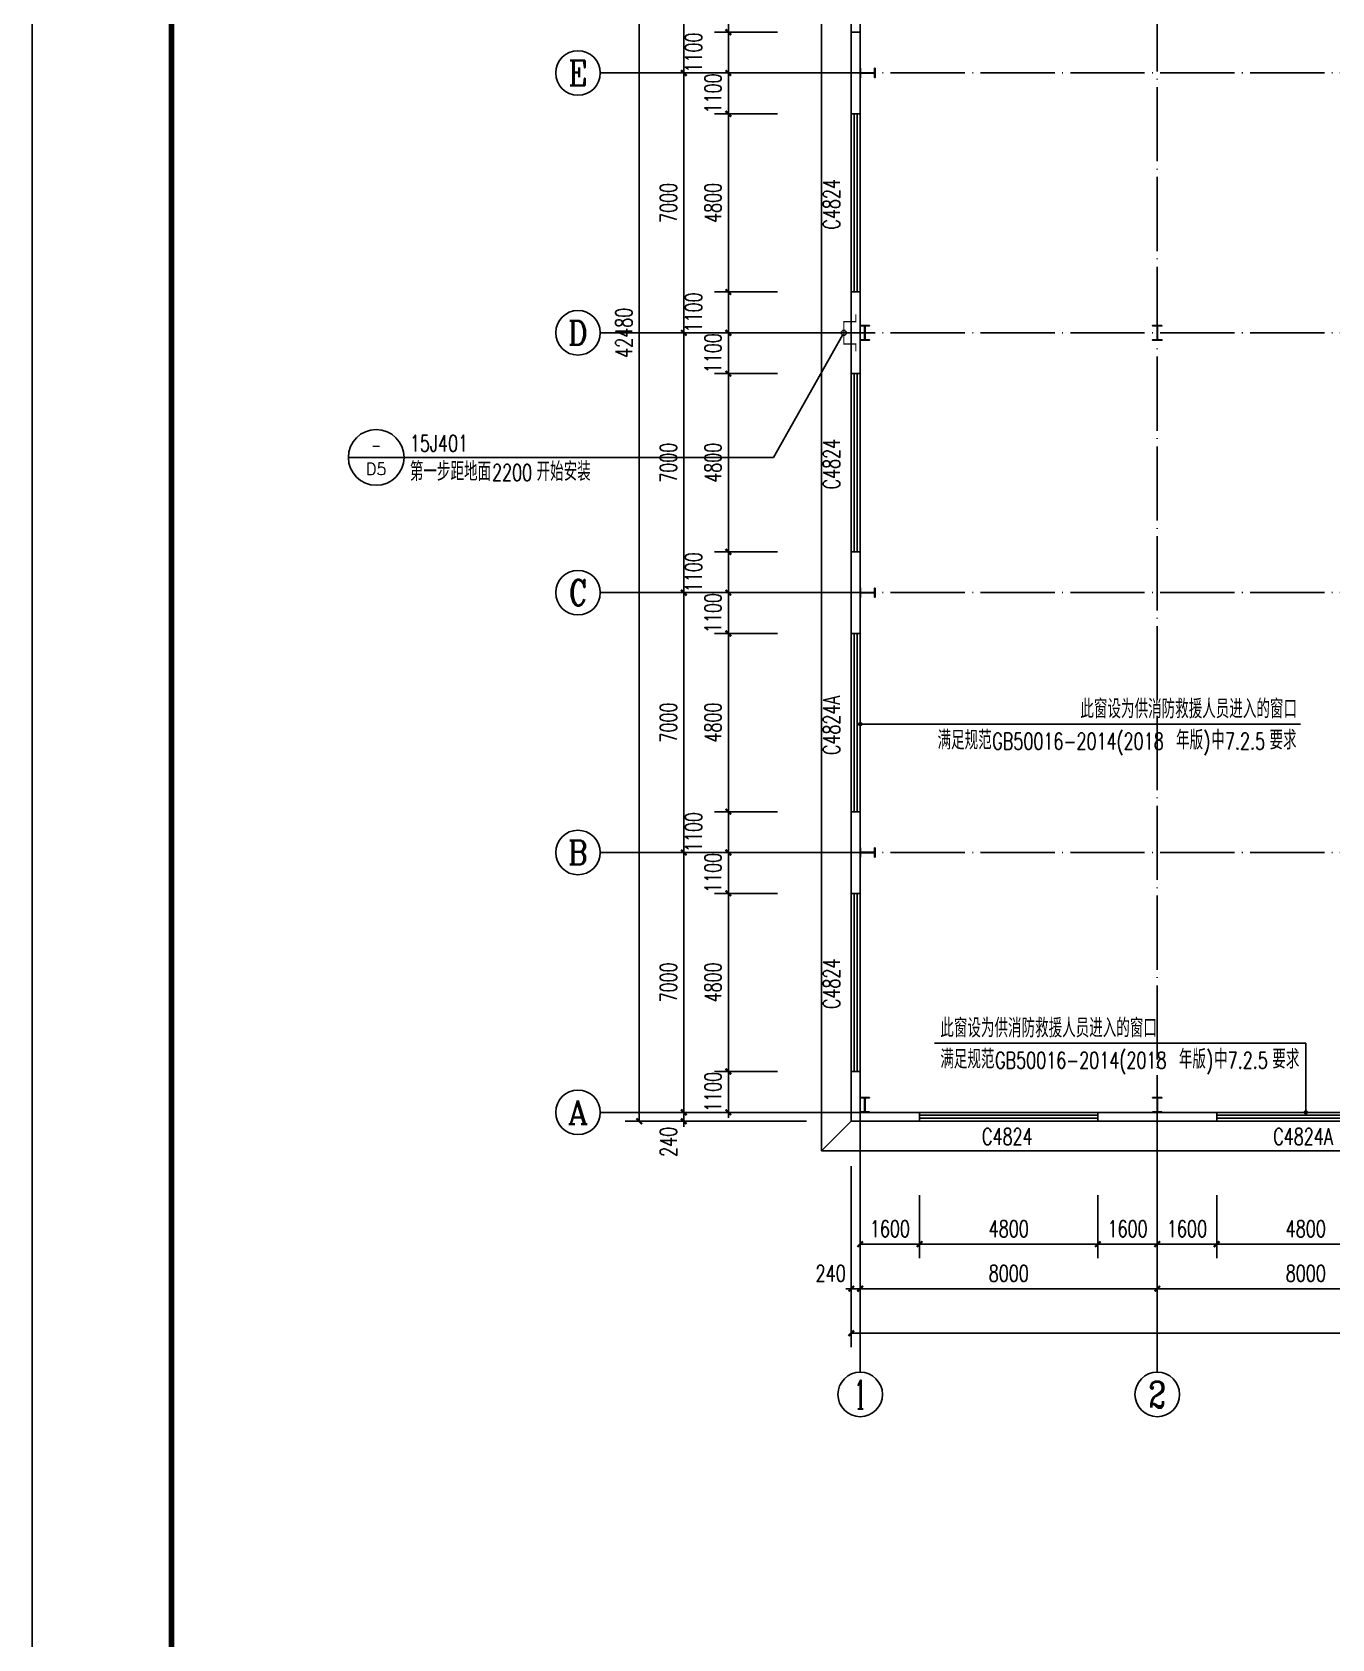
# Model space of a CAD drawing. Extents: x 170967 to 297117, y -33682 to 593582.
# Drawn here: x 170967 to 205968, y 421493 to 464777 of the extents above; entities that cross this region are included whole.
import ezdxf
from ezdxf.enums import TextEntityAlignment as Align

# ---------------------------------------------------------------- set-up
doc = ezdxf.new("R2010")
doc.units = 0
doc.header["$LTSCALE"] = 1000
doc.header["$MEASUREMENT"] = 0
doc.linetypes.add('DOTE', pattern=[2.42, 2, -0.2, 0.02, -0.2])
doc.layers.get('Defpoints').update_dxf_attribs({"color": 250})
for name, color, linetype in [('0 - 梁柱', 3, 'Continuous'), ('0-建筑立面', 255, 'Continuous'), ('AXIS', 171, 'Continuous'), ('AXIS_TEXT', 7, 'Continuous'), ('COLUMN', 9, 'Continuous'), ('DIM_IDEN', 150, 'Continuous'), ('DIM_LEAD', 171, 'Continuous'), ('DOTE', 14, 'DOTE'), ('GROUND', 150, 'Continuous'), ('PUB_DIM', 171, 'Continuous'), ('PUB_TEXT', 7, 'Continuous'), ('TK', 4, 'Continuous'), ('WALL-PARAPET', 6, 'Continuous'), ('WINDOW', 140, 'Continuous'), ('WINDOW_TEXT', 7, 'Continuous')]:
    doc.layers.add(name, color=color, linetype=linetype)
doc.styles.add('_TCH_AXIS', font='COMPLEX', dxfattribs={"bigfont": 'GBCBIG'})
doc.styles.add('_TCH_DIM', font='SIMPLEX', dxfattribs={"bigfont": 'GBCBIG'})
doc.styles.add('_TCH_DIM_T3', font='SIMPLEX', dxfattribs={"width": 0.705882, "bigfont": 'GBCBIG'})
doc.styles.add('_TCH_LABEL', font='COMPLEX', dxfattribs={"bigfont": 'GBCBIG'})
doc.styles.add('_TCH_WINDOW', font='SIMPLEX', dxfattribs={"bigfont": 'GBCBIG'})
doc.styles.add('COMPLEX', font='COMPLEX')
doc.dimstyles.new('_TCH_ARCH&&150', dxfattribs={"dimtxt": 446.25, "dimasz": 150, "dimexe": 375, "dimexo": 450, "dimgap": 189.375, "dimtad": 1, "dimdec": 0, "dimzin": 0, "dimdsep": 46, "dimtxsty": '_TCH_DIM_T3', "dimblk": 'ARCHTICK', "dimcen": 0.09, "dimclrt": 7, "dimazin": 2, "dimtfac": 1, "dimtdec": 0, "dimtix": 1, "dimtmove": 2, "dimatfit": 3, "dimfxl": 0, "dimtolj": 1, "dimtzin": 0, "dimarcsym": 0})

# ---------------------------------------------------------------- blocks, each defined once
blk = doc.blocks.new('A$C670E4FA6')
at = {"layer": '0 - 梁柱'}
h = blk.add_hatch(color=256, dxfattribs=at)
h.paths.add_polyline_path([(125, 0), (0, 0), (0, 12), (120, 12), (120, 200), (125, 200)])
h.paths.add_polyline_path([(250, 0), (125, 0), (125, 200), (130, 200), (130, 12), (250, 12)])
h.paths.add_polyline_path([(250, 388), (130, 388), (130, 200), (125, 200), (125, 400), (250, 400)])
h.paths.add_polyline_path([(125, 200), (120, 200), (120, 388), (0, 388), (0, 400), (125, 400)])
blk.add_lwpolyline([(0, 400), (0, 388), (120, 388), (120, 12), (0, 12), (0, 0), (250, 0), (250, 12), (130, 12), (130, 388), (250, 388), (250, 400)], close=True, dxfattribs=at)
blk = doc.blocks.new('GeYuanFrame_20457670', base_point=(20.09, 4.53))
at = {"layer": 'TK'}
blk.add_lwpolyline([(20.09, 4.53), (20.09, 598.53), (861.09, 598.53), (861.09, 4.53)], close=True, dxfattribs=at)
at = {"layer": 'TK', "const_width": 1}
blk.add_lwpolyline([(45.09, 588.53), (851.09, 588.53), (851.09, 14.53), (45.09, 14.53)], close=True, dxfattribs=at)
blk = doc.blocks.new('$TCHSYS$WIN2D')
for p, q in [((-0.5, 0.5), (0.5, 0.5)), ((-0.5, 0.5), (-0.5, -0.5)), ((0.5, 0.5), (0.5, -0.5)), ((0.5, 0.1667), (-0.5, 0.1667)), ((0.5, -0.1667), (-0.5, -0.1667)), ((-0.5, -0.5), (0.5, -0.5))]:
    blk.add_line(p, q)
blk = doc.blocks.new('_AXISO')
blk.add_circle((0, 0), 0.5)
at = {"layer": 'AXIS_TEXT', "style": 'COMPLEX', "width": 1.041667}
blk.add_attdef('A', text='', height=0.56, dxfattribs=at).set_placement((-0.25, -0.28), (0.25, -0.28), align=Align.FIT)
blk = doc.blocks.new('_ArchTick')
at = {"color": 0, "linetype": 'ByBlock', "const_width": 0.4}
blk.add_lwpolyline([(-0.5, -0.5), (0.5, 0.5)], dxfattribs=at)
blk = doc.blocks.new('*D57')
at = {"layer": 'AXIS', "color": 0, "lineweight": -2}
for p, q in [((193026, 434227), (193026, 429352)), ((265506, 434227), (265506, 429352)), ((193026, 429727), (265506, 429727))]:
    blk.add_line(p, q, dxfattribs=at)
at = {"layer": 'Defpoints', "color": 0}
for p in [(193026, 434677), (265506, 434677), (265506, 429727)]:
    blk.add_point(p, dxfattribs=at)
at = {"layer": 'AXIS', "color": 0, "lineweight": -2, "xscale": 150, "yscale": 150, "zscale": 150, "rotation": 180}
blk.add_blockref('_ArchTick', (193026, 429727), dxfattribs=at)
at = {"layer": 'AXIS', "color": 0, "lineweight": -2, "xscale": 150, "yscale": 150, "zscale": 150}
blk.add_blockref('_ArchTick', (265506, 429727), dxfattribs=at)
at = {"layer": 'AXIS', "color": 7, "insert": (229266, 430140), "char_height": 446.2, "attachment_point": 5, "style": '_TCH_DIM_T3'}
blk.add_mtext('\\A1;72480', dxfattribs=at)
blk = doc.blocks.new('*D58')
at = {"layer": 'AXIS', "color": 0, "lineweight": -2}
for p, q in [((193026, 434227), (193026, 430552)), ((193266, 434227), (193266, 430552)), ((193026, 430927), (192876, 430927)), ((193026, 430927), (193266, 430927)), ((193266, 430927), (193416, 430927))]:
    blk.add_line(p, q, dxfattribs=at)
at = {"layer": 'Defpoints', "color": 0}
for p in [(193026, 434677), (193266, 434677), (193266, 430927)]:
    blk.add_point(p, dxfattribs=at)
at = {"layer": 'AXIS', "color": 0, "lineweight": -2, "xscale": 150, "yscale": 150, "zscale": 150}
blk.add_blockref('_ArchTick', (193026, 430927), dxfattribs=at)
at = {"layer": 'AXIS', "color": 0, "lineweight": -2, "xscale": 150, "yscale": 150, "zscale": 150, "rotation": 180}
blk.add_blockref('_ArchTick', (193266, 430927), dxfattribs=at)
at = {"layer": 'AXIS', "color": 7, "insert": (192471, 431340), "char_height": 446.2, "attachment_point": 5, "style": '_TCH_DIM_T3'}
blk.add_mtext('\\A1;240', dxfattribs=at)
blk = doc.blocks.new('*D59')
at = {"layer": 'AXIS', "color": 0, "lineweight": -2}
for p, q in [((193266, 434227), (193266, 430552)), ((201266, 434227), (201266, 430552)), ((193266, 430927), (201266, 430927))]:
    blk.add_line(p, q, dxfattribs=at)
at = {"layer": 'Defpoints', "color": 0}
for p in [(193266, 434677), (201266, 434677), (201266, 430927)]:
    blk.add_point(p, dxfattribs=at)
at = {"layer": 'AXIS', "color": 0, "lineweight": -2, "xscale": 150, "yscale": 150, "zscale": 150, "rotation": 180}
blk.add_blockref('_ArchTick', (193266, 430927), dxfattribs=at)
at = {"layer": 'AXIS', "color": 0, "lineweight": -2, "xscale": 150, "yscale": 150, "zscale": 150}
blk.add_blockref('_ArchTick', (201266, 430927), dxfattribs=at)
at = {"layer": 'AXIS', "color": 7, "insert": (197266, 431340), "char_height": 446.2, "attachment_point": 5, "style": '_TCH_DIM_T3'}
blk.add_mtext('\\A1;8000', dxfattribs=at)
blk = doc.blocks.new('*D60')
at = {"layer": 'AXIS', "color": 0, "lineweight": -2}
for p, q in [((201266, 434227), (201266, 430552)), ((209266, 434227), (209266, 430552)), ((201266, 430927), (209266, 430927))]:
    blk.add_line(p, q, dxfattribs=at)
at = {"layer": 'Defpoints', "color": 0}
for p in [(201266, 434677), (209266, 434677), (209266, 430927)]:
    blk.add_point(p, dxfattribs=at)
at = {"layer": 'AXIS', "color": 0, "lineweight": -2, "xscale": 150, "yscale": 150, "zscale": 150, "rotation": 180}
blk.add_blockref('_ArchTick', (201266, 430927), dxfattribs=at)
at = {"layer": 'AXIS', "color": 0, "lineweight": -2, "xscale": 150, "yscale": 150, "zscale": 150}
blk.add_blockref('_ArchTick', (209266, 430927), dxfattribs=at)
at = {"layer": 'AXIS', "color": 7, "insert": (205266, 431340), "char_height": 446.2, "attachment_point": 5, "style": '_TCH_DIM_T3'}
blk.add_mtext('\\A1;8000', dxfattribs=at)
blk = doc.blocks.new('*D82')
at = {"layer": 'AXIS', "color": 0, "lineweight": -2}
for p, q in [((191816, 477917), (186941, 477917)), ((187316, 435437), (187316, 477917)), ((191816, 435437), (186941, 435437))]:
    blk.add_line(p, q, dxfattribs=at)
at = {"layer": 'Defpoints', "color": 0}
for p in [(187316, 477917), (192266, 477917), (192266, 435437)]:
    blk.add_point(p, dxfattribs=at)
at = {"layer": 'AXIS', "color": 0, "lineweight": -2, "xscale": 150, "yscale": 150, "zscale": 150}
for p, rotation in [((187316, 477917), 90), ((187316, 435437), 270)]:
    blk.add_blockref('_ArchTick', p, dxfattribs=dict(at, rotation=rotation))
at = {"layer": 'AXIS', "color": 7, "insert": (186903, 456677), "char_height": 446.2, "attachment_point": 5, "rotation": 90, "style": '_TCH_DIM_T3'}
blk.add_mtext('\\A1;42480', dxfattribs=at)
blk = doc.blocks.new('*D83')
at = {"layer": 'AXIS', "color": 0, "lineweight": -2}
for p, q in [((191816, 435677), (188141, 435677)), ((191816, 435437), (188141, 435437)), ((188516, 435677), (188516, 435827)), ((188516, 435437), (188516, 435677)), ((188516, 435437), (188516, 435287))]:
    blk.add_line(p, q, dxfattribs=at)
at = {"layer": 'Defpoints', "color": 0}
for p in [(188516, 435677), (192266, 435677), (192266, 435437)]:
    blk.add_point(p, dxfattribs=at)
at = {"layer": 'AXIS', "color": 0, "lineweight": -2, "xscale": 150, "yscale": 150, "zscale": 150}
for p, rotation in [((188516, 435677), 270), ((188516, 435437), 90)]:
    blk.add_blockref('_ArchTick', p, dxfattribs=dict(at, rotation=rotation))
at = {"layer": 'AXIS', "color": 7, "insert": (188103, 434882), "char_height": 446.2, "attachment_point": 5, "rotation": 90, "style": '_TCH_DIM_T3'}
blk.add_mtext('\\A1;240', dxfattribs=at)
blk = doc.blocks.new('*D84')
at = {"layer": 'AXIS', "color": 0, "lineweight": -2}
for p, q in [((191816, 442677), (188141, 442677)), ((188516, 435677), (188516, 442677)), ((191816, 435677), (188141, 435677))]:
    blk.add_line(p, q, dxfattribs=at)
at = {"layer": 'Defpoints', "color": 0}
for p in [(188516, 442677), (192266, 442677), (192266, 435677)]:
    blk.add_point(p, dxfattribs=at)
at = {"layer": 'AXIS', "color": 0, "lineweight": -2, "xscale": 150, "yscale": 150, "zscale": 150}
for p, rotation in [((188516, 442677), 90), ((188516, 435677), 270)]:
    blk.add_blockref('_ArchTick', p, dxfattribs=dict(at, rotation=rotation))
at = {"layer": 'AXIS', "color": 7, "insert": (188103, 439177), "char_height": 446.2, "attachment_point": 5, "rotation": 90, "style": '_TCH_DIM_T3'}
blk.add_mtext('\\A1;7000', dxfattribs=at)
blk = doc.blocks.new('*D85')
at = {"layer": 'AXIS', "color": 0, "lineweight": -2}
for p, q in [((191816, 449677), (188141, 449677)), ((188516, 442677), (188516, 449677)), ((191816, 442677), (188141, 442677))]:
    blk.add_line(p, q, dxfattribs=at)
at = {"layer": 'Defpoints', "color": 0}
for p in [(188516, 449677), (192266, 449677), (192266, 442677)]:
    blk.add_point(p, dxfattribs=at)
at = {"layer": 'AXIS', "color": 0, "lineweight": -2, "xscale": 150, "yscale": 150, "zscale": 150}
for p, rotation in [((188516, 449677), 90), ((188516, 442677), 270)]:
    blk.add_blockref('_ArchTick', p, dxfattribs=dict(at, rotation=rotation))
at = {"layer": 'AXIS', "color": 7, "insert": (188103, 446177), "char_height": 446.2, "attachment_point": 5, "rotation": 90, "style": '_TCH_DIM_T3'}
blk.add_mtext('\\A1;7000', dxfattribs=at)
blk = doc.blocks.new('*D86')
at = {"layer": 'AXIS', "color": 0, "lineweight": -2}
for p, q in [((191816, 456677), (188141, 456677)), ((188516, 449677), (188516, 456677)), ((191816, 449677), (188141, 449677))]:
    blk.add_line(p, q, dxfattribs=at)
at = {"layer": 'Defpoints', "color": 0}
for p in [(188516, 456677), (192266, 456677), (192266, 449677)]:
    blk.add_point(p, dxfattribs=at)
at = {"layer": 'AXIS', "color": 0, "lineweight": -2, "xscale": 150, "yscale": 150, "zscale": 150}
for p, rotation in [((188516, 456677), 90), ((188516, 449677), 270)]:
    blk.add_blockref('_ArchTick', p, dxfattribs=dict(at, rotation=rotation))
at = {"layer": 'AXIS', "color": 7, "insert": (188103, 453177), "char_height": 446.2, "attachment_point": 5, "rotation": 90, "style": '_TCH_DIM_T3'}
blk.add_mtext('\\A1;7000', dxfattribs=at)
blk = doc.blocks.new('*D87')
at = {"layer": 'AXIS', "color": 0, "lineweight": -2}
for p, q in [((191816, 463677), (188141, 463677)), ((188516, 456677), (188516, 463677)), ((191816, 456677), (188141, 456677))]:
    blk.add_line(p, q, dxfattribs=at)
at = {"layer": 'Defpoints', "color": 0}
for p in [(188516, 463677), (192266, 463677), (192266, 456677)]:
    blk.add_point(p, dxfattribs=at)
at = {"layer": 'AXIS', "color": 0, "lineweight": -2, "xscale": 150, "yscale": 150, "zscale": 150}
for p, rotation in [((188516, 463677), 90), ((188516, 456677), 270)]:
    blk.add_blockref('_ArchTick', p, dxfattribs=dict(at, rotation=rotation))
at = {"layer": 'AXIS', "color": 7, "insert": (188103, 460177), "char_height": 446.2, "attachment_point": 5, "rotation": 90, "style": '_TCH_DIM_T3'}
blk.add_mtext('\\A1;7000', dxfattribs=at)
blk = doc.blocks.new('*D88')
at = {"layer": 'AXIS', "color": 0, "lineweight": -2}
for p, q in [((191816, 470677), (188141, 470677)), ((188516, 463677), (188516, 470677)), ((191816, 463677), (188141, 463677))]:
    blk.add_line(p, q, dxfattribs=at)
at = {"layer": 'Defpoints', "color": 0}
for p in [(188516, 470677), (192266, 470677), (192266, 463677)]:
    blk.add_point(p, dxfattribs=at)
at = {"layer": 'AXIS', "color": 0, "lineweight": -2, "xscale": 150, "yscale": 150, "zscale": 150}
for p, rotation in [((188516, 470677), 90), ((188516, 463677), 270)]:
    blk.add_blockref('_ArchTick', p, dxfattribs=dict(at, rotation=rotation))
at = {"layer": 'AXIS', "color": 7, "insert": (188103, 467177), "char_height": 446.2, "attachment_point": 5, "rotation": 90, "style": '_TCH_DIM_T3'}
blk.add_mtext('\\A1;7000', dxfattribs=at)
blk = doc.blocks.new('*D154')
at = {"layer": 'Defpoints', "color": 0}
for p in [(202866, 433897), (207666, 433897), (207666, 432127)]:
    blk.add_point(p, dxfattribs=at)
at = {"layer": 'PUB_DIM', "color": 0, "lineweight": -2}
for p, q in [((202866, 433447), (202866, 431752)), ((207666, 433447), (207666, 431752)), ((202866, 432127), (207666, 432127))]:
    blk.add_line(p, q, dxfattribs=at)
at = {"layer": 'PUB_DIM', "color": 0, "lineweight": -2, "xscale": 150, "yscale": 150, "zscale": 150, "rotation": 180}
blk.add_blockref('_ArchTick', (202866, 432127), dxfattribs=at)
at = {"layer": 'PUB_DIM', "color": 0, "lineweight": -2, "xscale": 150, "yscale": 150, "zscale": 150}
blk.add_blockref('_ArchTick', (207666, 432127), dxfattribs=at)
at = {"layer": 'PUB_DIM', "color": 7, "insert": (205266, 432540), "char_height": 446.2, "attachment_point": 5, "style": '_TCH_DIM_T3'}
blk.add_mtext('\\A1;4800', dxfattribs=at)
blk = doc.blocks.new('*D155')
at = {"layer": 'Defpoints', "color": 0}
for p in [(201266, 433897), (202866, 433897), (202866, 432127)]:
    blk.add_point(p, dxfattribs=at)
at = {"layer": 'PUB_DIM', "color": 0, "lineweight": -2}
for p, q in [((201266, 433447), (201266, 431752)), ((202866, 433447), (202866, 431752)), ((201266, 432127), (202866, 432127))]:
    blk.add_line(p, q, dxfattribs=at)
at = {"layer": 'PUB_DIM', "color": 0, "lineweight": -2, "xscale": 150, "yscale": 150, "zscale": 150, "rotation": 180}
blk.add_blockref('_ArchTick', (201266, 432127), dxfattribs=at)
at = {"layer": 'PUB_DIM', "color": 0, "lineweight": -2, "xscale": 150, "yscale": 150, "zscale": 150}
blk.add_blockref('_ArchTick', (202866, 432127), dxfattribs=at)
at = {"layer": 'PUB_DIM', "color": 7, "insert": (202066, 432540), "char_height": 446.2, "attachment_point": 5, "style": '_TCH_DIM_T3'}
blk.add_mtext('\\A1;1600', dxfattribs=at)
blk = doc.blocks.new('*D156')
at = {"layer": 'Defpoints', "color": 0}
for p in [(199666, 433897), (201266, 433897), (201266, 432127)]:
    blk.add_point(p, dxfattribs=at)
at = {"layer": 'PUB_DIM', "color": 0, "lineweight": -2}
for p, q in [((199666, 433447), (199666, 431752)), ((201266, 433447), (201266, 431752)), ((199666, 432127), (201266, 432127))]:
    blk.add_line(p, q, dxfattribs=at)
at = {"layer": 'PUB_DIM', "color": 0, "lineweight": -2, "xscale": 150, "yscale": 150, "zscale": 150, "rotation": 180}
blk.add_blockref('_ArchTick', (199666, 432127), dxfattribs=at)
at = {"layer": 'PUB_DIM', "color": 0, "lineweight": -2, "xscale": 150, "yscale": 150, "zscale": 150}
blk.add_blockref('_ArchTick', (201266, 432127), dxfattribs=at)
at = {"layer": 'PUB_DIM', "color": 7, "insert": (200466, 432540), "char_height": 446.2, "attachment_point": 5, "style": '_TCH_DIM_T3'}
blk.add_mtext('\\A1;1600', dxfattribs=at)
blk = doc.blocks.new('*D157')
at = {"layer": 'Defpoints', "color": 0}
for p in [(194866, 433897), (199666, 433897), (199666, 432127)]:
    blk.add_point(p, dxfattribs=at)
at = {"layer": 'PUB_DIM', "color": 0, "lineweight": -2}
for p, q in [((194866, 433447), (194866, 431752)), ((199666, 433447), (199666, 431752)), ((194866, 432127), (199666, 432127))]:
    blk.add_line(p, q, dxfattribs=at)
at = {"layer": 'PUB_DIM', "color": 0, "lineweight": -2, "xscale": 150, "yscale": 150, "zscale": 150, "rotation": 180}
blk.add_blockref('_ArchTick', (194866, 432127), dxfattribs=at)
at = {"layer": 'PUB_DIM', "color": 0, "lineweight": -2, "xscale": 150, "yscale": 150, "zscale": 150}
blk.add_blockref('_ArchTick', (199666, 432127), dxfattribs=at)
at = {"layer": 'PUB_DIM', "color": 7, "insert": (197266, 432540), "char_height": 446.2, "attachment_point": 5, "style": '_TCH_DIM_T3'}
blk.add_mtext('\\A1;4800', dxfattribs=at)
blk = doc.blocks.new('*D158')
at = {"layer": 'Defpoints', "color": 0}
for p in [(193266, 433897), (194866, 433897), (194866, 432127)]:
    blk.add_point(p, dxfattribs=at)
at = {"layer": 'PUB_DIM', "color": 0, "lineweight": -2}
for p, q in [((193266, 433447), (193266, 431752)), ((194866, 433447), (194866, 431752)), ((193266, 432127), (194866, 432127))]:
    blk.add_line(p, q, dxfattribs=at)
at = {"layer": 'PUB_DIM', "color": 0, "lineweight": -2, "xscale": 150, "yscale": 150, "zscale": 150, "rotation": 180}
blk.add_blockref('_ArchTick', (193266, 432127), dxfattribs=at)
at = {"layer": 'PUB_DIM', "color": 0, "lineweight": -2, "xscale": 150, "yscale": 150, "zscale": 150}
blk.add_blockref('_ArchTick', (194866, 432127), dxfattribs=at)
at = {"layer": 'PUB_DIM', "color": 7, "insert": (194066, 432540), "char_height": 446.2, "attachment_point": 5, "style": '_TCH_DIM_T3'}
blk.add_mtext('\\A1;1600', dxfattribs=at)
blk = doc.blocks.new('*D179')
at = {"layer": 'Defpoints', "color": 0}
for p in [(189716, 436777), (191486, 436777), (191486, 435677)]:
    blk.add_point(p, dxfattribs=at)
at = {"layer": 'PUB_DIM', "color": 0, "lineweight": -2}
for p, q in [((191036, 436777), (189341, 436777)), ((189716, 436777), (189716, 436927)), ((189716, 435677), (189716, 436777)), ((191036, 435677), (189341, 435677)), ((189716, 435677), (189716, 435527))]:
    blk.add_line(p, q, dxfattribs=at)
at = {"layer": 'PUB_DIM', "color": 0, "lineweight": -2, "xscale": 150, "yscale": 150, "zscale": 150}
for p, rotation in [((189716, 436777), 270), ((189716, 435677), 90)]:
    blk.add_blockref('_ArchTick', p, dxfattribs=dict(at, rotation=rotation))
at = {"layer": 'PUB_DIM', "color": 7, "insert": (189303, 436227), "char_height": 446.2, "attachment_point": 5, "rotation": 90, "style": '_TCH_DIM_T3'}
blk.add_mtext('\\A1;1100', dxfattribs=at)
blk = doc.blocks.new('*D180')
at = {"layer": 'Defpoints', "color": 0}
for p in [(189716, 441577), (191486, 441577), (191486, 436777)]:
    blk.add_point(p, dxfattribs=at)
at = {"layer": 'PUB_DIM', "color": 0, "lineweight": -2}
for p, q in [((191036, 441577), (189341, 441577)), ((189716, 436777), (189716, 441577)), ((191036, 436777), (189341, 436777))]:
    blk.add_line(p, q, dxfattribs=at)
at = {"layer": 'PUB_DIM', "color": 0, "lineweight": -2, "xscale": 150, "yscale": 150, "zscale": 150}
for p, rotation in [((189716, 441577), 90), ((189716, 436777), 270)]:
    blk.add_blockref('_ArchTick', p, dxfattribs=dict(at, rotation=rotation))
at = {"layer": 'PUB_DIM', "color": 7, "insert": (189303, 439177), "char_height": 446.2, "attachment_point": 5, "rotation": 90, "style": '_TCH_DIM_T3'}
blk.add_mtext('\\A1;4800', dxfattribs=at)
blk = doc.blocks.new('*D181')
at = {"layer": 'Defpoints', "color": 0}
for p in [(189716, 442677), (191486, 442677), (191486, 441577)]:
    blk.add_point(p, dxfattribs=at)
at = {"layer": 'PUB_DIM', "color": 0, "lineweight": -2}
for p, q in [((189716, 442677), (189716, 442827)), ((191036, 442677), (189341, 442677)), ((189716, 441577), (189716, 442677)), ((191036, 441577), (189341, 441577)), ((189716, 441577), (189716, 441427))]:
    blk.add_line(p, q, dxfattribs=at)
at = {"layer": 'PUB_DIM', "color": 0, "lineweight": -2, "xscale": 150, "yscale": 150, "zscale": 150}
for p, rotation in [((189716, 442677), 270), ((189716, 441577), 90)]:
    blk.add_blockref('_ArchTick', p, dxfattribs=dict(at, rotation=rotation))
at = {"layer": 'PUB_DIM', "color": 7, "insert": (189303, 442127), "char_height": 446.2, "attachment_point": 5, "rotation": 90, "style": '_TCH_DIM_T3'}
blk.add_mtext('\\A1;1100', dxfattribs=at)
blk = doc.blocks.new('*D182')
at = {"layer": 'Defpoints', "color": 0}
for p in [(189716, 443777), (191486, 443777), (191486, 442677)]:
    blk.add_point(p, dxfattribs=at)
at = {"layer": 'PUB_DIM', "color": 0, "lineweight": -2}
for p, q in [((191036, 443777), (189341, 443777)), ((189716, 442677), (189716, 443777)), ((191036, 442677), (189341, 442677))]:
    blk.add_line(p, q, dxfattribs=at)
at = {"layer": 'PUB_DIM', "color": 0, "lineweight": -2, "xscale": 150, "yscale": 150, "zscale": 150}
for p, rotation in [((189716, 443777), 90), ((189716, 442677), 270)]:
    blk.add_blockref('_ArchTick', p, dxfattribs=dict(at, rotation=rotation))
at = {"layer": 'PUB_DIM', "color": 7, "insert": (188778, 443227), "char_height": 446.2, "attachment_point": 5, "rotation": 90, "style": '_TCH_DIM_T3'}
blk.add_mtext('\\A1;1100', dxfattribs=at)
blk = doc.blocks.new('*D183')
at = {"layer": 'Defpoints', "color": 0}
for p in [(189716, 448577), (191486, 448577), (191486, 443777)]:
    blk.add_point(p, dxfattribs=at)
at = {"layer": 'PUB_DIM', "color": 0, "lineweight": -2}
for p, q in [((191036, 448577), (189341, 448577)), ((189716, 443777), (189716, 448577)), ((191036, 443777), (189341, 443777))]:
    blk.add_line(p, q, dxfattribs=at)
at = {"layer": 'PUB_DIM', "color": 0, "lineweight": -2, "xscale": 150, "yscale": 150, "zscale": 150}
for p, rotation in [((189716, 448577), 90), ((189716, 443777), 270)]:
    blk.add_blockref('_ArchTick', p, dxfattribs=dict(at, rotation=rotation))
at = {"layer": 'PUB_DIM', "color": 7, "insert": (189303, 446177), "char_height": 446.2, "attachment_point": 5, "rotation": 90, "style": '_TCH_DIM_T3'}
blk.add_mtext('\\A1;4800', dxfattribs=at)
blk = doc.blocks.new('*D184')
at = {"layer": 'Defpoints', "color": 0}
for p in [(189716, 449677), (191486, 449677), (191486, 448577)]:
    blk.add_point(p, dxfattribs=at)
at = {"layer": 'PUB_DIM', "color": 0, "lineweight": -2}
for p, q in [((189716, 449677), (189716, 449827)), ((191036, 449677), (189341, 449677)), ((189716, 448577), (189716, 449677)), ((191036, 448577), (189341, 448577)), ((189716, 448577), (189716, 448427))]:
    blk.add_line(p, q, dxfattribs=at)
at = {"layer": 'PUB_DIM', "color": 0, "lineweight": -2, "xscale": 150, "yscale": 150, "zscale": 150}
for p, rotation in [((189716, 449677), 270), ((189716, 448577), 90)]:
    blk.add_blockref('_ArchTick', p, dxfattribs=dict(at, rotation=rotation))
at = {"layer": 'PUB_DIM', "color": 7, "insert": (189303, 449127), "char_height": 446.2, "attachment_point": 5, "rotation": 90, "style": '_TCH_DIM_T3'}
blk.add_mtext('\\A1;1100', dxfattribs=at)
blk = doc.blocks.new('*D185')
at = {"layer": 'Defpoints', "color": 0}
for p in [(189716, 450777), (191486, 450777), (191486, 449677)]:
    blk.add_point(p, dxfattribs=at)
at = {"layer": 'PUB_DIM', "color": 0, "lineweight": -2}
for p, q in [((191036, 450777), (189341, 450777)), ((189716, 449677), (189716, 450777)), ((191036, 449677), (189341, 449677))]:
    blk.add_line(p, q, dxfattribs=at)
at = {"layer": 'PUB_DIM', "color": 0, "lineweight": -2, "xscale": 150, "yscale": 150, "zscale": 150}
for p, rotation in [((189716, 450777), 90), ((189716, 449677), 270)]:
    blk.add_blockref('_ArchTick', p, dxfattribs=dict(at, rotation=rotation))
at = {"layer": 'PUB_DIM', "color": 7, "insert": (188778, 450227), "char_height": 446.2, "attachment_point": 5, "rotation": 90, "style": '_TCH_DIM_T3'}
blk.add_mtext('\\A1;1100', dxfattribs=at)
blk = doc.blocks.new('*D186')
at = {"layer": 'Defpoints', "color": 0}
for p in [(189716, 455577), (191486, 455577), (191486, 450777)]:
    blk.add_point(p, dxfattribs=at)
at = {"layer": 'PUB_DIM', "color": 0, "lineweight": -2}
for p, q in [((191036, 455577), (189341, 455577)), ((189716, 450777), (189716, 455577)), ((191036, 450777), (189341, 450777))]:
    blk.add_line(p, q, dxfattribs=at)
at = {"layer": 'PUB_DIM', "color": 0, "lineweight": -2, "xscale": 150, "yscale": 150, "zscale": 150}
for p, rotation in [((189716, 455577), 90), ((189716, 450777), 270)]:
    blk.add_blockref('_ArchTick', p, dxfattribs=dict(at, rotation=rotation))
at = {"layer": 'PUB_DIM', "color": 7, "insert": (189303, 453177), "char_height": 446.2, "attachment_point": 5, "rotation": 90, "style": '_TCH_DIM_T3'}
blk.add_mtext('\\A1;4800', dxfattribs=at)
blk = doc.blocks.new('*D187')
at = {"layer": 'Defpoints', "color": 0}
for p in [(189716, 456677), (191486, 456677), (191486, 455577)]:
    blk.add_point(p, dxfattribs=at)
at = {"layer": 'PUB_DIM', "color": 0, "lineweight": -2}
for p, q in [((191036, 456677), (189341, 456677)), ((189716, 456677), (189716, 456827)), ((189716, 455577), (189716, 456677)), ((191036, 455577), (189341, 455577)), ((189716, 455577), (189716, 455427))]:
    blk.add_line(p, q, dxfattribs=at)
at = {"layer": 'PUB_DIM', "color": 0, "lineweight": -2, "xscale": 150, "yscale": 150, "zscale": 150}
for p, rotation in [((189716, 456677), 270), ((189716, 455577), 90)]:
    blk.add_blockref('_ArchTick', p, dxfattribs=dict(at, rotation=rotation))
at = {"layer": 'PUB_DIM', "color": 7, "insert": (189303, 456127), "char_height": 446.2, "attachment_point": 5, "rotation": 90, "style": '_TCH_DIM_T3'}
blk.add_mtext('\\A1;1100', dxfattribs=at)
blk = doc.blocks.new('*D188')
at = {"layer": 'Defpoints', "color": 0}
for p in [(189716, 457777), (191486, 457777), (191486, 456677)]:
    blk.add_point(p, dxfattribs=at)
at = {"layer": 'PUB_DIM', "color": 0, "lineweight": -2}
for p, q in [((191036, 457777), (189341, 457777)), ((189716, 456677), (189716, 457777)), ((191036, 456677), (189341, 456677))]:
    blk.add_line(p, q, dxfattribs=at)
at = {"layer": 'PUB_DIM', "color": 0, "lineweight": -2, "xscale": 150, "yscale": 150, "zscale": 150}
for p, rotation in [((189716, 457777), 90), ((189716, 456677), 270)]:
    blk.add_blockref('_ArchTick', p, dxfattribs=dict(at, rotation=rotation))
at = {"layer": 'PUB_DIM', "color": 7, "insert": (188778, 457227), "char_height": 446.2, "attachment_point": 5, "rotation": 90, "style": '_TCH_DIM_T3'}
blk.add_mtext('\\A1;1100', dxfattribs=at)
blk = doc.blocks.new('*D189')
at = {"layer": 'Defpoints', "color": 0}
for p in [(189716, 462577), (191486, 462577), (191486, 457777)]:
    blk.add_point(p, dxfattribs=at)
at = {"layer": 'PUB_DIM', "color": 0, "lineweight": -2}
for p, q in [((191036, 462577), (189341, 462577)), ((189716, 457777), (189716, 462577)), ((191036, 457777), (189341, 457777))]:
    blk.add_line(p, q, dxfattribs=at)
at = {"layer": 'PUB_DIM', "color": 0, "lineweight": -2, "xscale": 150, "yscale": 150, "zscale": 150}
for p, rotation in [((189716, 462577), 90), ((189716, 457777), 270)]:
    blk.add_blockref('_ArchTick', p, dxfattribs=dict(at, rotation=rotation))
at = {"layer": 'PUB_DIM', "color": 7, "insert": (189303, 460177), "char_height": 446.2, "attachment_point": 5, "rotation": 90, "style": '_TCH_DIM_T3'}
blk.add_mtext('\\A1;4800', dxfattribs=at)
blk = doc.blocks.new('*D190')
at = {"layer": 'Defpoints', "color": 0}
for p in [(189716, 463677), (191486, 463677), (191486, 462577)]:
    blk.add_point(p, dxfattribs=at)
at = {"layer": 'PUB_DIM', "color": 0, "lineweight": -2}
for p, q in [((191036, 463677), (189341, 463677)), ((189716, 463677), (189716, 463827)), ((189716, 462577), (189716, 463677)), ((191036, 462577), (189341, 462577)), ((189716, 462577), (189716, 462427))]:
    blk.add_line(p, q, dxfattribs=at)
at = {"layer": 'PUB_DIM', "color": 0, "lineweight": -2, "xscale": 150, "yscale": 150, "zscale": 150}
for p, rotation in [((189716, 463677), 270), ((189716, 462577), 90)]:
    blk.add_blockref('_ArchTick', p, dxfattribs=dict(at, rotation=rotation))
at = {"layer": 'PUB_DIM', "color": 7, "insert": (189303, 463127), "char_height": 446.2, "attachment_point": 5, "rotation": 90, "style": '_TCH_DIM_T3'}
blk.add_mtext('\\A1;1100', dxfattribs=at)
blk = doc.blocks.new('*D191')
at = {"layer": 'Defpoints', "color": 0}
for p in [(189716, 464777), (191486, 464777), (191486, 463677)]:
    blk.add_point(p, dxfattribs=at)
at = {"layer": 'PUB_DIM', "color": 0, "lineweight": -2}
for p, q in [((191036, 464777), (189341, 464777)), ((189716, 463677), (189716, 464777)), ((191036, 463677), (189341, 463677))]:
    blk.add_line(p, q, dxfattribs=at)
at = {"layer": 'PUB_DIM', "color": 0, "lineweight": -2, "xscale": 150, "yscale": 150, "zscale": 150}
for p, rotation in [((189716, 464777), 90), ((189716, 463677), 270)]:
    blk.add_blockref('_ArchTick', p, dxfattribs=dict(at, rotation=rotation))
at = {"layer": 'PUB_DIM', "color": 7, "insert": (188778, 464227), "char_height": 446.2, "attachment_point": 5, "rotation": 90, "style": '_TCH_DIM_T3'}
blk.add_mtext('\\A1;1100', dxfattribs=at)
blk = doc.blocks.new('*D192')
at = {"layer": 'Defpoints', "color": 0}
for p in [(189716, 467777), (191486, 467777), (191486, 464777)]:
    blk.add_point(p, dxfattribs=at)
at = {"layer": 'PUB_DIM', "color": 0, "lineweight": -2}
for p, q in [((191036, 467777), (189341, 467777)), ((189716, 464777), (189716, 467777)), ((191036, 464777), (189341, 464777))]:
    blk.add_line(p, q, dxfattribs=at)
at = {"layer": 'PUB_DIM', "color": 0, "lineweight": -2, "xscale": 150, "yscale": 150, "zscale": 150}
for p, rotation in [((189716, 467777), 90), ((189716, 464777), 270)]:
    blk.add_blockref('_ArchTick', p, dxfattribs=dict(at, rotation=rotation))
at = {"layer": 'PUB_DIM', "color": 7, "insert": (189303, 466277), "char_height": 446.2, "attachment_point": 5, "rotation": 90, "style": '_TCH_DIM_T3'}
blk.add_mtext('\\A1;3000', dxfattribs=at)

msp = doc.modelspace()

# ---------------------------------------------------------------- linework, layer by layer
at = {"layer": 'AXIS'}
for p, q in [((192265.9, 463677), (186265.9, 463677)), ((192265.9, 456677), (186265.9, 456677)), ((192265.9, 449677), (186265.9, 449677)), ((192265.9, 442677), (186265.9, 442677)), ((192265.9, 435677), (186265.9, 435677)), ((193265.9, 434677), (193265.9, 428677)), ((201265.9, 434677), (201265.9, 428677))]:
    msp.add_line(p, q, dxfattribs=at)
at = {"layer": 'COLUMN', "const_width": 30}
msp.add_lwpolyline([(193145.9, 457177), (193145.9, 456977), (192825.9, 456977), (192825.9, 456377), (193145.9, 456377), (193145.9, 456177)], dxfattribs=at)
at = {"layer": 'DIM_IDEN'}
for p, q in [((192792, 456617), (190930.2, 453320.3)), ((180982.2, 453320.3), (179482.2, 453320.3)), ((190930.2, 453320.3), (180982.2, 453320.3))]:
    msp.add_line(p, q, dxfattribs=at)
for centre, radius in [((192825.9, 456677), 68.9), ((180232.2, 453320.3), 750)]:
    msp.add_circle(centre, radius, dxfattribs=at)
at = {"layer": 'DIM_LEAD'}
for p, q in [((193265.9, 446134.5), (195127.6, 446134.5)), ((195127.6, 446134.5), (205127.6, 446134.5)), ((205265.9, 437538.7), (195265.9, 437538.7)), ((205265.9, 435677), (205265.9, 437538.7))]:
    msp.add_line(p, q, dxfattribs=at)
at = {"layer": 'DIM_LEAD', "const_width": 60}
for points in [[(193235.9, 446134.5, 1), (193295.9, 446134.5, 1)], [(205265.9, 435647, 1), (205265.9, 435707, 1)]]:
    msp.add_lwpolyline(points, format="xyb", close=True, dxfattribs=at)
at = {"layer": 'DOTE'}
for p, q in [((193265.9, 434677), (193265.9, 478677)), ((201265.9, 434677), (201265.9, 478677)), ((266265.9, 463677), (192265.9, 463677)), ((266265.9, 456677), (192265.9, 456677)), ((266265.9, 449677), (192265.9, 449677)), ((266265.9, 442677), (192265.9, 442677)), ((266265.9, 435677), (192265.9, 435677))]:
    msp.add_line(p, q, dxfattribs=at)
at = {"layer": 'GROUND'}
for p, q in [((192225.9, 468577), (192225.9, 434637)), ((193025.9, 468577), (193025.9, 435437)), ((193025.9, 435437), (192225.9, 434637)), ((193025.9, 435437), (265505.9, 435437)), ((192225.9, 434637), (266305.9, 434637))]:
    msp.add_line(p, q, dxfattribs=at)
at = {"layer": 'WALL-PARAPET'}
for p, q in [((193265.9, 464777), (193025.9, 464777)), ((193025.9, 464777), (193025.9, 462577)), ((193265.9, 462577), (193265.9, 464777)), ((193025.9, 462577), (193265.9, 462577)), ((193265.9, 457777), (193025.9, 457777)), ((193025.9, 457777), (193025.9, 455577)), ((193265.9, 455577), (193265.9, 457777)), ((193025.9, 455577), (193265.9, 455577)), ((193265.9, 450777), (193025.9, 450777)), ((193025.9, 450777), (193025.9, 448577)), ((193265.9, 448577), (193265.9, 450777)), ((193025.9, 448577), (193265.9, 448577)), ((193265.9, 443777), (193025.9, 443777)), ((193025.9, 443777), (193025.9, 441577)), ((193265.9, 441577), (193265.9, 443777)), ((193025.9, 441577), (193265.9, 441577)), ((193265.9, 436777), (193025.9, 436777)), ((193025.9, 436777), (193025.9, 435437)), ((193265.9, 435677), (193265.9, 436777)), ((193025.9, 435437), (194865.9, 435437)), ((194865.9, 435677), (193265.9, 435677)), ((194865.9, 435437), (194865.9, 435677)), ((202865.9, 435677), (199665.9, 435677)), ((199665.9, 435677), (199665.9, 435437)), ((199665.9, 435437), (202865.9, 435437)), ((202865.9, 435437), (202865.9, 435677))]:
    msp.add_line(p, q, dxfattribs=at)

# ---------------------------------------------------------------- block references
at = {"layer": '0 - 梁柱', "rotation": 270}
for p in [(193265.9, 463802), (193265.9, 449802), (193265.9, 442802)]:
    msp.add_blockref('A$C670E4FA6', p, dxfattribs=at)
at = {"layer": '0 - 梁柱', "xscale": -1}
for p in [(193515.9, 456477), (201390.9, 456477), (193515.9, 435677), (201390.9, 435677)]:
    msp.add_blockref('A$C670E4FA6', p, dxfattribs=at)
at = {"layer": '0-建筑立面', "xscale": 150, "yscale": 150, "zscale": 150}
msp.add_blockref('GeYuanFrame_20457670', (170967.1, 410538.3), dxfattribs=at)
at = {"layer": 'AXIS'}
ref = msp.add_blockref('_AXISO', (185665.9, 463677), dxfattribs=dict(at, xscale=1200, yscale=1200, zscale=1200))
ref.add_attrib('A', 'E', dxfattribs={"layer": 'AXIS_TEXT', "height": 668.2, "style": '_TCH_AXIS'}).set_placement((185411.4, 463343), (185920.5, 463343), align=Align.FIT)
ref = msp.add_blockref('_AXISO', (185665.9, 456677), dxfattribs=dict(at, xscale=1200, yscale=1200, zscale=1200))
ref.add_attrib('A', 'D', dxfattribs={"layer": 'AXIS_TEXT', "height": 652.9, "style": '_TCH_AXIS'}).set_placement((185401.7, 456350.6), (185930.2, 456350.6), align=Align.FIT)
ref = msp.add_blockref('_AXISO', (185665.9, 449677), dxfattribs=dict(at, xscale=1200, yscale=1200, zscale=1200))
ref.add_attrib('A', 'C', dxfattribs={"layer": 'AXIS_TEXT', "height": 683.5, "style": '_TCH_AXIS'}).set_placement((185421.8, 449335.3), (185910, 449335.3), align=Align.FIT)
ref = msp.add_blockref('_AXISO', (185665.9, 442677), dxfattribs=dict(at, xscale=1200, yscale=1200, zscale=1200))
ref.add_attrib('A', 'B', dxfattribs={"layer": 'AXIS_TEXT', "height": 652.9, "style": '_TCH_AXIS'}).set_placement((185401.7, 442350.6), (185930.2, 442350.6), align=Align.FIT)
ref = msp.add_blockref('_AXISO', (185665.9, 435677), dxfattribs=dict(at, xscale=1200, yscale=1200, zscale=1200))
ref.add_attrib('A', 'A', dxfattribs={"layer": 'AXIS_TEXT', "height": 637.8, "style": '_TCH_AXIS'}).set_placement((185392.6, 435358.1), (185939.3, 435358.1), align=Align.FIT)
ref = msp.add_blockref('_AXISO', (193265.9, 428077), dxfattribs=dict(at, xscale=1200, yscale=1200, zscale=1200))
ref.add_attrib('A', '1', dxfattribs={"layer": 'AXIS_TEXT', "height": 772.1, "style": '_TCH_AXIS'}).set_placement((193100.5, 427691), (193431.4, 427691), align=Align.FIT)
ref = msp.add_blockref('_AXISO', (201265.9, 428077), dxfattribs=dict(at, xscale=1200, yscale=1200, zscale=1200))
ref.add_attrib('A', '2', dxfattribs={"layer": 'AXIS_TEXT', "height": 698.9, "style": '_TCH_AXIS'}).set_placement((201032.9, 427727.6), (201498.9, 427727.6), align=Align.FIT)
at = {"layer": 'WINDOW'}
ref = msp.add_blockref('$TCHSYS$WIN2D', (193145.9, 460177), dxfattribs=dict(at, xscale=-4800, yscale=-240, zscale=-4800, rotation=90))
ref.add_attrib('A', 'C4824', (192716.5, 459457), dxfattribs={"layer": 'WINDOW_TEXT', "height": 446.25, "rotation": 90, "style": '_TCH_WINDOW', "width": 0.705882})
ref = msp.add_blockref('$TCHSYS$WIN2D', (193145.9, 453177), dxfattribs=dict(at, xscale=-4800, yscale=-240, zscale=-4800, rotation=90))
ref.add_attrib('A', 'C4824', (192716.5, 452457), dxfattribs={"layer": 'WINDOW_TEXT', "height": 446.25, "rotation": 90, "style": '_TCH_WINDOW', "width": 0.705882})
ref = msp.add_blockref('$TCHSYS$WIN2D', (193145.9, 446177), dxfattribs=dict(at, xscale=4800, yscale=-240, zscale=4800, rotation=90))
ref.add_attrib('A', 'C4824A', (192716.5, 445299.5), dxfattribs={"layer": 'WINDOW_TEXT', "height": 446.25, "rotation": 90, "style": '_TCH_WINDOW', "width": 0.705882})
ref = msp.add_blockref('$TCHSYS$WIN2D', (193145.9, 439177), dxfattribs=dict(at, xscale=-4800, yscale=-240, zscale=-4800, rotation=90))
ref.add_attrib('A', 'C4824', (192716.5, 438457), dxfattribs={"layer": 'WINDOW_TEXT', "height": 446.25, "rotation": 90, "style": '_TCH_WINDOW', "width": 0.705882})
ref = msp.add_blockref('$TCHSYS$WIN2D', (197265.9, 435557), dxfattribs=dict(at, xscale=4800, yscale=-240, zscale=4800, rotation=179.9999999999999))
ref.add_attrib('A', 'C4824', (196545.9, 434801.4), dxfattribs={"layer": 'WINDOW_TEXT', "height": 446.25, "rotation": 360, "style": '_TCH_WINDOW', "width": 0.705882})
ref = msp.add_blockref('$TCHSYS$WIN2D', (205265.9, 435557), dxfattribs=dict(at, xscale=4800, yscale=-240, zscale=4800, rotation=179.9999999999999))
ref.add_attrib('A', 'C4824A', (204388.4, 434801.4), dxfattribs={"layer": 'WINDOW_TEXT', "height": 446.25, "rotation": 360, "style": '_TCH_WINDOW', "width": 0.705882})

# ---------------------------------------------------------------- texts
at = {"layer": 'PUB_TEXT', "style": '_TCH_LABEL', "width": 0.777778}
msp.add_text('-', height=391.5, dxfattribs=at).set_placement((180101.7, 453459.1), (180362.7, 453459.1), align=Align.FIT)
at = {"layer": 'PUB_TEXT', "width": 0.705882}
for s, height, style, p in [('15J401', 446.25, '_TCH_LABEL', (181139.7, 453477.8)), ('2200', 446.25, '_TCH_LABEL', (183351.4, 452688)), ('GB50016-2014(2018', 446.25, '_TCH_DIM', (196822.8, 445452)), (')', 446.2, '_TCH_DIM', (202510.1, 445452)), ('7.2.5', 446.25, '_TCH_DIM', (203088.7, 445452)), ('GB50016-2014(2018', 446.25, '_TCH_DIM', (196897.9, 436856.2)), (')', 446.2, '_TCH_DIM', (202585.1, 436856.2)), ('7.2.5', 446.25, '_TCH_DIM', (203163.7, 436856.2))]:
    msp.add_text(s, height=height, dxfattribs=dict(at, style=style)).set_placement(p)
at = {"layer": 'PUB_TEXT'}
for s, height, style, p in [('第一步距地面', 506.38, '_TCH_LABEL', (181139.7, 452688)), ('开始安装', 506.38, '_TCH_LABEL', (184551.4, 452688)), ('此窗设为供消防救援人员进入的窗口', 506.383, '_TCH_DIM', (199195.1, 446292)), ('满足规范', 506.38, '_TCH_DIM', (195348.4, 445452)), ('年版', 506.38, '_TCH_DIM', (201772.8, 445452)), ('中', 506.4, '_TCH_DIM', (202720.1, 445452)), ('要求', 506.38, '_TCH_DIM', (204288.7, 445452)), ('此窗设为供消防救援人员进入的窗口', 506.383, '_TCH_DIM', (195423.4, 437696.2)), ('满足规范', 506.38, '_TCH_DIM', (195423.4, 436856.2)), ('年版', 506.38, '_TCH_DIM', (201847.9, 436856.2)), ('中', 506.4, '_TCH_DIM', (202795.1, 436856.2)), ('要求', 506.38, '_TCH_DIM', (204363.7, 436856.2))]:
    msp.add_text(s, height=height, dxfattribs=dict(at, style=style)).set_placement(p)
at = {"layer": 'PUB_TEXT', "style": '_TCH_LABEL'}
msp.add_text('D5', height=322.69, dxfattribs=at).set_placement((179955.6, 452847.8), (180508.8, 452847.8), align=Align.FIT)

# ---------------------------------------------------------------- dimensions: what is measured, and where the dimension line sits
at = {"layer": 'AXIS'}
for p1, p2, distance, picture, middle in [((192265.9, 435437), (192265.9, 477917), 4950, '*D82', (186903.4, 456677)), ((192265.9, 463677), (192265.9, 470677), 3750, '*D88', (188103.4, 467177)), ((192265.9, 456677), (192265.9, 463677), 3750, '*D87', (188103.4, 460177)), ((192265.9, 449677), (192265.9, 456677), 3750, '*D86', (188103.4, 453177)), ((192265.9, 442677), (192265.9, 449677), 3750, '*D85', (188103.4, 446177)), ((192265.9, 435677), (192265.9, 442677), 3750, '*D84', (188103.4, 439177)), ((193025.9, 434677), (265505.9, 434677), -4950, '*D57', (229265.9, 430139.5)), ((193265.9, 434677), (201265.9, 434677), -3750, '*D59', (197265.9, 431339.5)), ((201265.9, 434677), (209265.9, 434677), -3750, '*D60', (205265.9, 431339.5))]:
    dim = msp.add_aligned_dim(p1=p1, p2=p2, distance=distance, dimstyle='_TCH_ARCH&&150', dxfattribs=at)
    dim.commit()
    dim.dimension.update_dxf_attribs({"geometry": picture, "text_midpoint": middle})
for base, p1, p2, angle, picture, middle in [((188515.9, 435677), (192265.9, 435437), (192265.9, 435677), 90, '*D83', (188103.4, 434882)), ((193265.9, 430927), (193025.9, 434677), (193265.9, 434677), 0, '*D58', (192470.9, 431339.5))]:
    dim = msp.add_linear_dim(base=base, p1=p1, p2=p2, angle=angle, dimstyle='_TCH_ARCH&&150', dxfattribs=at)
    dim.commit()
    dim.dimension.update_dxf_attribs({"geometry": picture, "text_midpoint": middle, "dimtype": 161})
at = {"layer": 'PUB_DIM'}
for p1, p2, distance, picture, middle in [((191485.9, 464777), (191485.9, 467777), 1770, '*D192', (189303.4, 466277)), ((191485.9, 462577), (191485.9, 463677), 1770, '*D190', (189303.4, 463127)), ((191485.9, 457777), (191485.9, 462577), 1770, '*D189', (189303.4, 460177)), ((191485.9, 455577), (191485.9, 456677), 1770, '*D187', (189303.4, 456127)), ((191485.9, 450777), (191485.9, 455577), 1770, '*D186', (189303.4, 453177)), ((191485.9, 448577), (191485.9, 449677), 1770, '*D184', (189303.4, 449127)), ((191485.9, 443777), (191485.9, 448577), 1770, '*D183', (189303.4, 446177)), ((191485.9, 441577), (191485.9, 442677), 1770, '*D181', (189303.4, 442127)), ((191485.9, 436777), (191485.9, 441577), 1770, '*D180', (189303.4, 439177)), ((191485.9, 435677), (191485.9, 436777), 1770, '*D179', (189303.4, 436227)), ((193265.9, 433897), (194865.9, 433897), -1770, '*D158', (194065.9, 432539.5)), ((194865.9, 433897), (199665.9, 433897), -1770, '*D157', (197265.9, 432539.5)), ((199665.9, 433897), (201265.9, 433897), -1770, '*D156', (200465.9, 432539.5)), ((201265.9, 433897), (202865.9, 433897), -1770, '*D155', (202065.9, 432539.5)), ((202865.9, 433897), (207665.9, 433897), -1770, '*D154', (205265.9, 432539.5))]:
    dim = msp.add_aligned_dim(p1=p1, p2=p2, distance=distance, dimstyle='_TCH_ARCH&&150', dxfattribs=at)
    dim.commit()
    dim.dimension.update_dxf_attribs({"geometry": picture, "text_midpoint": middle})
for base, p1, p2, picture, middle in [((189715.9, 464777), (191485.9, 463677), (191485.9, 464777), '*D191', (188778.4, 464227)), ((189715.9, 457777), (191485.9, 456677), (191485.9, 457777), '*D188', (188778.4, 457227)), ((189715.9, 450777), (191485.9, 449677), (191485.9, 450777), '*D185', (188778.4, 450227)), ((189715.9, 443777), (191485.9, 442677), (191485.9, 443777), '*D182', (188778.4, 443227))]:
    dim = msp.add_linear_dim(base=base, p1=p1, p2=p2, angle=90, dimstyle='_TCH_ARCH&&150', dxfattribs=at)
    dim.commit()
    dim.dimension.update_dxf_attribs({"geometry": picture, "text_midpoint": middle, "dimtype": 161})

doc.saveas('drawing.dxf')
